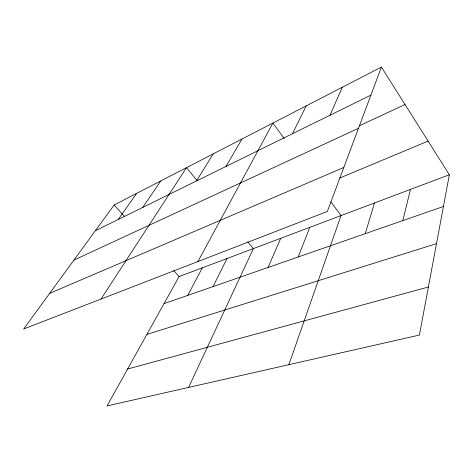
<?xml version="1.0" encoding="UTF-8"?>
<svg xmlns="http://www.w3.org/2000/svg" width="473" height="473" viewBox="0 0 473 473"><rect width="100%" height="100%" fill="white"/><g stroke="black" fill="none" stroke-linecap="round" stroke-linejoin="round"><path stroke-width="0.71" d="M449.35 174.774L419.421 335.061L107.052 405.923L179.09 276.581L449.35 174.774L381.409 67.077L114.105 205.022L23.65 328.995L327.346 211.472L381.409 67.077M402.765 220.619L410.499 189.407M365.221 233.674L374.486 202.97M288.861 364.677L341.015 215.582L330.952 201.924M298.173 256.993L309.821 227.33M268.108 267.446L280.684 238.309M329.994 115.252L342.275 87.274M188.609 387.422L253.404 248.585L247.763 241.762M292.462 133.723L306.214 105.881M213.021 286.603L227.058 258.512M187.734 295.4L202.338 267.824M197.951 261.545L272.88 123.086L284.226 138.483M226.029 166.419L241.975 139.032M196.49 180.958L213.246 153.861M101.009 299.06L186.468 167.679L197.282 180.751M142.745 207.405L160.719 180.97M118.238 219.466L136.65 193.386M95.345 230.729L370.915 95.114M359.267 125.824L405.036 104.521M73.918 260.103L358.487 128.307M49.653 293.355L343.818 167.483M339.661 178.079L428.1 141.09M164.019 303.648L443.432 206.476M146.884 334.411L436.49 243.648M127.592 369.046L428.39 287.01M114.105 205.022L124.505 216.468M173.692 270.633L179.09 276.581"/></g></svg>
